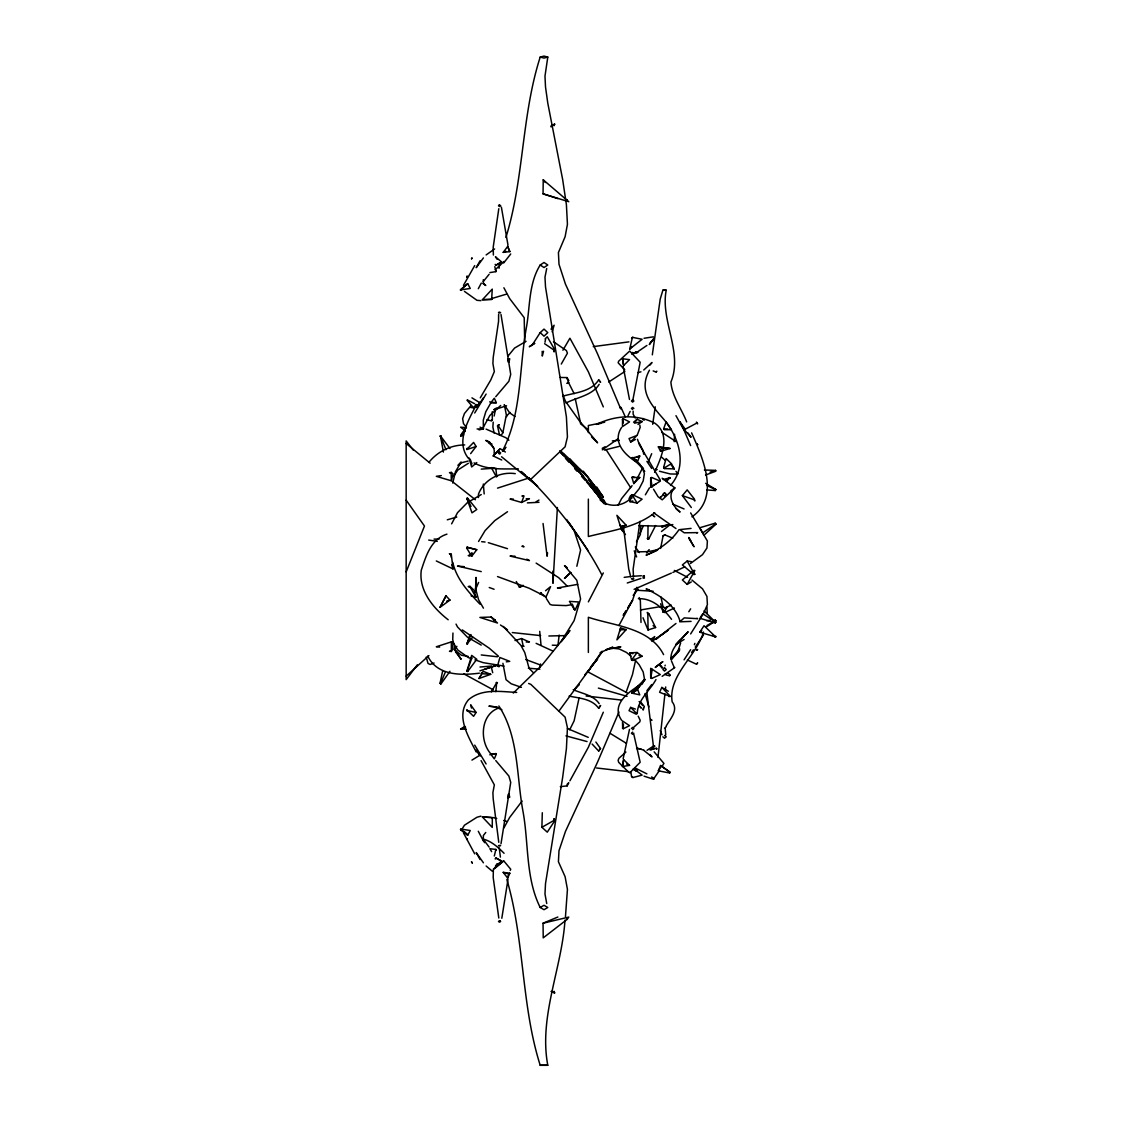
<?xml version="1.0" encoding="UTF-8"?>
<svg xmlns="http://www.w3.org/2000/svg" width="1122" height="1122" viewBox="0 0 1122 1122"><rect width="100%" height="100%" fill="white"/><g stroke="black" fill="none" stroke-linecap="round" stroke-linejoin="round"><path stroke-width="1.5" d="M622.514 419.263L622.514 426.57L629.54 421.886L623.285 418.744L622.514 419.263L623.285 418.744M622.514 358.774L623.622 365.534L629.54 359.629L622.514 358.774L623.622 365.534M650.676 487.214L650.676 478.182L651.742 477.509L660.311 481.142L650.676 487.214L656.174 483.75M492.32 818.653L492.249 827.405L482.404 816.998L491.66 817.531L492.32 818.653L491.24 817.517L482.404 816.998M498.771 842.313L493.203 798.906L492.895 792.651L494.339 784.867L481.072 760.618M543.048 193.826L543.23 179.815L568.77 201.708L543.048 193.826L557.872 198.608M567.129 201.189L567.157 199.646M567.157 377.595L567.129 379.096L568.77 380.695L567.157 377.595L560.327 377.469M655.599 525.531L648.74 538.953L647.843 538.953L648.053 525.531M451.128 650.774L449.473 651.307L451.325 651.489L451.367 641.882L436.304 646.749L439.656 647.099M475.616 592.276L475.994 577.423L475.56 589.387L478.589 582.444M554.647 820.911L554.1 818.779L554.647 820.911L547.284 832.159L541.898 827.293L542.305 812.749M475.644 591.785L475.798 586.554M478.407 497.523L478.505 494.045C484.241 479.346 499.963 471.408 515.264 473.652M452.951 633.032L452.741 639.694L455.49 650.48L461.142 659.301L455.448 651.714M554.058 992.661L554.1 991.329L554.647 992.858L551.014 991.427M466.948 548.462L466.99 547.213L476.78 549.738L471.689 556.288L466.948 548.462L467.706 547.48L476.78 549.738M471.689 556.288L471.815 552.978M637.268 713.143C637.773 699.777 649.876 690.661 655.963 679.595M639.975 521.337L633.131 569.275L633.509 577.059M640.746 526.428L640.353 534.521L636.469 541.814M670.9 659.47C670.353 647.66 681.18 639.821 688.137 631.714L675.963 644.449L684.069 639.47M643.158 708.277L643.158 710.072L644.365 706.551L640.914 702.4M557.396 507.523L552.978 583.314L552.894 571.126M493.203 422.096L492.895 427.033L494.073 432.966M472.741 637.212L466.948 643.916L469.767 635.206M632.962 399.432L640.171 362.238L629.694 351.046L618.643 361.214L618.138 362.799L624.744 369.797M498.799 208.706L493.203 247.191L493.371 255.031M626.104 629.708L621.097 629.723L620.003 630.943L620.592 627.913L626.104 629.708L616.904 639.877L620.592 627.913M494.073 453.358C495.517 447.524 490.202 443.148 485.826 440.385L490.356 442.615M495.812 691.699L496.737 682.527L491.338 691.909M665.22 728.697L665.753 734.924M657.983 757.322L664.939 693.845M665.318 690.409L665.697 686.973M557.943 645.416L559.163 635.066M499.052 268.284L499.627 263.418M547.55 552.809L547.101 556.26L543.062 523.497M633.145 411.157L633.131 414.144L635.234 418.029M655.234 406.809L652.695 424.284M564.997 920.068C561.856 968.496 538.63 1016.56 547.788 1065.283L540.201 1065.283C521.113 1005.06 524.661 940.082 506.849 879.452M565.46 916.744L567.437 889.381L565.109 876.689L558.419 861.738L558.994 850.7L565.46 831.444L597.591 762.006L618.965 711.993M622.514 766.494L623.622 759.608L629.54 765.386L622.514 766.494L623.622 759.608M652.317 354.833L660.227 299.027L662.878 290.205L666.216 290.205C660.185 320.724 683.256 352.546 670.9 382.055C671.994 396.459 681.559 408.674 686.664 421.886M652.205 669.259L650.844 677.842L651.742 678.431L660.311 674.574L650.676 668.319L650.676 677.744L651.742 678.431M508 879.353L501.815 918.259M629.765 348.998L632.387 337.357L642.121 339.265L629.765 348.998L631.868 346.572M508.238 794.362L507.663 797.756L509.739 797.251L508.967 793.997M622.64 728.402L622.514 720.983L629.54 725.668L623.285 728.725L623.383 724.139M505.91 237.457C524.128 178.721 521.421 115.58 540.201 57.082L544.002 56.1L547.788 57.082L544.983 76.156L545.516 86.997L547.788 103.168L562.655 179.492L566.4 204.611L567.437 224.316L565.109 236.714L558.419 252.534L558.994 264.273L565.46 284.132L597.591 353.991L620.718 408.871M540.019 667.253L540.608 663.972M544.983 342.252L545.572 339.195M660.62 548.42L663.088 535.825L664.953 534.913L672.807 538.195M494.157 416.024L495.461 409.502M501.015 843.702L510.72 782.427L508.883 776.045L495.742 760.548M507.663 878.119L508.532 873.968L509.837 873.225L507.663 878.119L503.217 872.369L509.837 873.225M449.964 671.293L441.03 683.831L440.048 683.256L442.741 670.577M579.148 697.66L574.127 720.829L569.71 729.777M489.865 272.59L495.868 271.636L494.816 266.587M635.445 661.096L632.485 674.546L626.02 692.456M502.908 432.503L506.05 416.388L510.173 412.461M576.834 566.259L580.579 550.046L574.127 530.58L566.666 519.486M451.128 473.161L451.325 472.39L449.473 472.671L451.128 473.161L451.367 480.805L436.304 476.331L441.325 475.588M451.367 480.805L453.036 473.863L451.325 472.39M452.741 483.035L455.49 471.647L461.142 462.04L457.888 465.321M660.563 451.282L661.475 447.524L670.086 448.477L660.563 451.282L658.348 446.893L670.086 448.477M623.173 758.612L629.484 729.426M543.553 351.242L542.305 356.067L542.178 351.34M554.647 349.573L554.1 351.691L554.647 349.573L547.284 336.768L545.138 338.816M467.089 448.351L466.766 449.585L476.093 446.5L473.61 442.433L467.369 448.8M513.287 499.052L510.061 499.122L521.576 502.46L524.03 495.952L521.912 495.994L523.175 496.359M674.182 441.661L674.588 434.27M497.523 666.005L499.01 666.58L497.523 666.005L499.893 657.492L509.739 661.349L506.345 661.854M663.649 467.425L666.103 458.519L671.391 463.652L674.28 468.898L664.547 468.561L663.649 467.425L664.547 468.561M629.765 501.576L631.574 495.139L632.934 494.872L642.121 499.178L637.1 503.049L629.765 501.576L632.85 500.973M469.964 555.783L470.174 555.053L468.211 555.6L469.964 555.783L472.025 553.132M649.442 370.19C638.334 390.274 650.62 404.313 663.789 419.333C679.175 437.285 687.954 465.812 670.535 485.419M508.967 362.322L509.739 358.76L507.663 358.83L508.238 362.154M715.654 636.889L704.055 625.711L699.777 632.191L715.654 636.889L712.793 635.361M618.138 505.237L621.602 498.603L632.079 485.672M637.268 435.041L640.171 427.412L639.835 425.126M466.948 670.914L471.689 655.388L476.78 659.273L467.706 671.489L466.948 670.914L467.706 671.489M680.647 642.92L677.814 651.714L679.792 649.007M465.279 430.736L460.623 427.173L466.261 427.706M664.981 665.865L665.22 665.15M694.392 644.729L694.855 643.369M667.632 672.807C672.835 676.271 667.955 676.145 664.785 674.266M551.014 329.167L554.1 325.254L552.192 331.916M636.931 587.269L632.485 600.382L618.993 625.431M546.723 268.523L544.983 277.12L545.516 286.966L566.4 416.893L567.437 436.963L565.109 446.794L530.846 479.276L528.63 478.954L501.562 456.766M494.311 856.002L495.868 849.424L489.865 848.709L491.632 851.626M663.649 428.828L666.103 421.9L671.391 429.698L664.224 429.698L663.649 428.828L667.786 429.067M466.99 671.251L471.997 657.646M642.317 684.027L644.393 678.6L643.187 671.966L639.217 664.799L634.309 659.119M706.636 489.879L715.205 490.552L715.654 489.388L705.654 483.33M440.048 607.325L445.981 595.81L449.964 600.06L440.048 607.325L445.981 595.81M598.671 708.305L600.522 705.556L598.671 708.305C592.079 698.824 579.443 698.235 569.106 696.117M406.164 571.883L424.467 526.036L406.164 500.16M554.647 124.177L554.1 125.552L554.647 124.177L550.972 126.856M648.095 462.376L651.686 453.681M479.038 678.487L483.189 671.335L490.693 674.322L479.038 678.487L480.693 675.626M632.401 458.014L639.75 456.037L637.633 461.128L632.64 457.453M645.36 494.802L649.442 487.874M658.348 770.814L660.563 765.513L670.086 772.231L669.61 772.974L658.348 770.814L661.475 765.849M669.61 772.974L669.946 772.174L660.563 765.513M483.386 427.187L489.837 415.505L500.678 405.477M440.427 683.719L445.364 672.008M490.637 753.998L496.345 754.054L494.311 758.907L490.637 753.998L489.865 754.854M603.313 712.232L588.363 747.28L569.92 780.814M621.602 427.412C611.224 442.867 626.707 456.935 639.638 463.849M466.948 643.916L471.002 634.561M632.64 352.42L631.981 353.22L638.32 351.915M540.65 594.225L541.337 592.654L540.019 593.734L545.993 597.1L550.579 586.638L545.558 590.747M510.23 870.377L510.72 869.241L503.694 860.798L493.371 869.115L493.203 877.572L498.799 918.02M699.777 618.208L715.205 622.948L715.654 622.289L704.055 610.915M639.877 533.721L643.187 526.246M630.157 411.395L627.913 415.939M575.348 609.569L578.784 601.981L569.457 601.378L574.324 609.498L575.348 609.569L574.324 609.498M661.826 687.407L659.596 692.274L670.465 696.496L661.826 687.407L668.319 691.25M669.161 696.65L669.497 695.921M654.603 472.348C661.293 457.65 671.573 434.859 654.743 423.148C636.314 413.709 614.702 415.491 596.497 424.411L601.238 423.246M630.648 707.393L629.035 710.661L636.006 714.111L636.959 713.873L630.648 707.393L635.389 709.062M703.48 632.065C696.496 656.272 668.025 675.29 672.162 701.783C678.838 710.156 670.283 718.725 666.216 725.976M637.815 477.341L642.317 468.407M652.177 641.475L654.757 636.553L650.451 639.624M567.157 785.877L568.77 782.749L567.129 784.292L567.157 785.877L560.327 786.662M588.363 601.855L603.313 572.949M630.648 495.545L629.035 498.673L631.826 498.392M451.619 523.848L457.524 512.67L467.369 502.642L481.24 494.564M687.183 584.38L694.855 570.509L693.873 570.299L682.386 579.976L687.183 584.38L691.334 581.911M478.295 288.719L481.296 283.123M474.704 412.98L486.121 394.074M460.623 829.789L461.016 829.074L470.258 830.504L467.678 835.315L460.623 829.789L461.016 829.074M463.47 285.339L474.704 265.591M540.201 265.016L544.002 267.527L547.788 265.016L544.002 262.492L540.201 265.016C528.476 283.684 530.187 307.148 526.288 328.073C518.967 368.731 521.954 413.822 502.46 450.974M476.191 405.182C468.098 420.806 455.42 441.984 468.421 458.351M503.89 827.938L509.654 817.461L522.123 801.038M540.201 332.631L544.002 336.179L547.788 332.631L544.002 329.097L540.201 332.631L531.898 345.52M480.048 260.795L476.191 267.695L483.428 257.906M490.286 403.85L485.812 411.718L483.287 420.147L483.386 428.856M451.325 651.489L453.036 648.446L451.367 641.882M507.943 356.151L514.535 348.101L526.064 341.326M599.176 384.341C592.135 395.575 576.989 397.272 566.007 403.022M562.907 350.246L569.92 338.227L588.363 371.803L603.313 406.893M561.28 364.061L567.437 353.178L566.4 350.569L553.441 341.705M480.286 397.819L490.763 380.007L494.339 371.62L492.895 363.528L493.203 357.497L498.561 321.341L498.631 314.23M715.205 622.948L715.836 621.854M495.868 271.636L496.345 270.809M478.575 541.463L485.055 530.664L494.83 520.58L507.509 511.716M491.66 299.364L492.249 289.125L482.404 299.714L491.66 299.364L482.404 299.714M660.62 603.748L663.088 612.163L664.196 611.883L667.422 606.567M715.654 620.929L715.205 619.765L715.654 620.929L705.654 627.338M623.369 615.277L626.104 610.803L623.285 615.151M561 641.826L574.127 620.592L580.579 598.98L576.834 580.298L564.478 565.6L567.227 567.746M669.61 675.823L670.086 675.065M592.037 665.332L588.363 671.237L601.995 651.265M631.574 660.115L637.1 652.513L642.121 656.244L632.934 660.493L631.574 660.115L629.765 652.864L637.1 652.513M462.643 828.106L464.452 825.203L476.948 817.251L480.917 816.171M501.548 861.051L495.826 857.937L495.209 858.947L496.12 858.148L501.548 861.051L495.405 866.38L497.074 863.702M688.81 611.742L690.647 608.839M690.647 633.916L703.48 613.538L707.393 604.674L706.944 596.427L702.512 588.826L691.937 580.032M644.042 776.158L653.397 779.215L659.484 770.449M662.148 766.228L663.915 763.409L654.154 751.866M467.089 710.997L466.766 709.735L473.61 716.299L476.093 712.456L470.651 704.784L471.506 708.08M460.441 289.939L467.678 283.642L470.258 288.452L460.441 289.939L467.678 283.642M684.069 659.834L690.647 649.68M602.346 651.742L558.994 711.053M715.205 637.226L715.836 636.258M635.262 421.984L637.1 419.249L642.121 421.606L637.997 424.467M471.955 397.847L480.048 402.854L483.428 397.819M691.559 652.569L693.396 649.862M695.233 647.156L703.48 634.982M700.535 617.1L702.807 613.762L715.654 622.289M453.442 476.471L457.846 470.034L468.351 463.274M631.981 477.509L639.75 477.495L633.776 483.596L631.981 477.509L632.64 476.836M633.776 483.596L637.633 478L639.75 477.495M710.058 472.124L715.654 470.384L704.406 469.978M463.652 434.817C455.911 439.684 465.798 428.688 466.486 427.033M567.157 919.367L568.77 917.081L543.048 923.21L543.23 937.852L567.157 919.367L567.129 917.754M696.916 663.887L697.66 662.85L696.425 664.224L687.421 660.002M633.187 595.389L637.282 589.821M467.369 399.923L474.634 403.738M470.651 407.454L473.61 407.833L476.093 404.495M592.121 744.054L598.671 751.053L600.522 748.57L595.88 742.035M503.217 252.366L507.663 246.419L509.837 251.623L503.217 252.366L505.882 251.3M598.671 751.053L599.218 750.323M599.975 749.3L600.522 748.57M417.342 664.827L406.164 679.609L406.164 440.918L413.275 450.132M644.757 679.287L637.815 688.417L644.884 679.806M679.034 649.4L671.643 659.147L679.553 650.423M470.651 453.625L476.093 446.5M651.686 341.27L649.61 344.005L654.154 338.157L649.273 344.524M490.637 403.008L494.311 398.212L496.345 402.714L490.637 403.008L489.865 401.634M679.006 529.64C671.096 541.379 659.049 549.78 646.09 555.152L656.693 550.678M562.08 640.69L569.92 630.508L542.249 664.813L513.287 693.087M480.328 401.844L476.191 407.216L480.048 402.854M646.538 552.964L649.161 549.598M650.017 365.029L651.994 362.49L643.776 369.98M656.272 371.915L656.819 371.214L655.907 372.027L653.186 370.891M503.694 262.955L510.72 253.979M646.889 690.675L651.686 684.574M485.77 832.482L483.386 835.455L483.287 839.859L484.55 842.692M497.523 425.925L499.01 424.845L497.523 425.925L499.556 435.14M500.903 435.42L502.937 432.882L497.986 425.35M483.245 281.58L489.108 274.301M464.971 726.313L460.623 729.076L465.63 727.28M584.814 674.869L589.078 669.582M591.196 666.945L597.591 659.035L590.873 666.819M633.327 495.896L639.217 488.673L643.187 480.959L644.393 473.652L642.317 467.467M598.671 379.853L600.522 382.181L598.671 379.853C591.084 391.999 575.053 392.574 562.613 396.234M715.205 490.552L715.654 489.388M516.288 581.547L519.43 587.241L523.133 585.319M651.279 749.538L654.435 745.765L654.757 746.425L654.042 745.681L647.057 750.309M682.386 495.615L687.183 489.893L694.392 499.038L694.855 500.973L693.873 499.669L682.386 495.615L691.334 507.523M454.059 649.624L456.864 646.328M644.421 679.82L632.079 692.204L644.912 679.652M634.743 593.061L638.109 589.19M654.042 516.541L654.757 516.695L651.658 514.563M495.742 396.711L508.883 381.242L510.72 374.355L501.015 314.525M630.648 442.04L636.959 435.434L629.035 438.548L630.648 442.04L635.389 439.515M491.366 754.545L495.952 753.521M491.24 299.434L492.32 298.27M636.006 770.8L636.959 769.958L636.006 770.8L633.215 769.369M460.623 435.897L465.321 430.974M501.744 460.034L493.203 455.925L499.458 449.403M493.203 455.925L500.132 448.646L505.377 452.012M504.058 261.468L495.307 269.673M675.963 644.449L680.072 640.241M486.822 419.88L491.24 420.722L492.32 419.923L492.249 411.718M503.624 449.74L506.008 447.327M574.464 689.245L579.261 684.406L575.572 688.067M428.856 462.376C437.636 451.479 450.707 445.013 464.718 444.929M670.942 658.53L679.301 650.199M502.838 450.904L505.265 448.505M570.663 572.332L564.478 578.405L570.803 572.613M470.679 406.024L464.452 413.499L462.643 418.674L463.47 423.597L466.261 427.061M631.42 728.529L632.64 727.365L633.86 728.529L632.64 729.679M629.694 772.876L640.171 762.301L633.86 734.489M443.414 452.082L440.427 435.869L449.964 448.548M661.139 496.639L660.227 497.481L662.611 495.433M715.836 524.297L704.055 535.138L699.777 527.747L715.205 523.189L715.836 524.297L715.205 523.189M406.164 676.131L428.927 655.585M666.398 481.506L669.946 477.734L663.186 479.557M633.86 727.154L639.835 721.811L640.171 720.226L638.194 716.173M632.64 732.133L631.42 733.227L632.64 734.307L633.86 733.227M625.894 752.077L618.965 758.262L618.138 760.267L618.643 762.287L628.418 771.978M696.916 618.292L697.66 618.685L684.252 617.885L679.806 621.812L691.068 621.392M458.8 465.069L461.423 462.769L468.169 461.058M476.78 462.559L471.689 466.962L468.842 457.692M633.565 422.237L637.1 419.249M494.339 868.807L503.624 861.023M602.304 449.838L618.152 438.744M632.163 496.85C624.07 506.288 609.695 508.448 600.102 499.949M691.334 561.687L687.183 561.014L682.386 564.955L693.873 574.52L694.855 574.169L693.873 574.52M664.547 728.164L666.216 726.79M631.574 338.297L632.934 337.231M675.963 623.467L655.837 639.33L658.53 637.324M661.475 531.505L670.086 524.745M640.971 684.266C629.133 691.657 610.438 704.406 621.602 720.226M631.574 495.139L632.934 494.872M492.867 402.363L496.345 402.714M670.914 490.875L674.855 487.874L662.148 478.196M491.24 420.722L492.32 419.923M661.223 635.318L667.955 630.298L652.289 641.167M608.685 382.027L624.884 371.48M486.121 254.946L494.62 248.972M646.889 345.464L636.581 352.532M699.777 632.191L701.797 630.704M654.743 512.782C635.767 527.635 611.041 530.692 588.363 536.512L588.363 499.122M466.99 498.827L467.706 498.322L476.78 509.514L471.997 512.824L466.99 498.827L467.706 498.322M662.148 676.342L674.855 667.52M702.807 532.81L715.654 523.946M631.981 693.158L637.633 689.553L639.75 694.855L631.981 693.158L637.633 689.553M633.453 353.949L636.244 352.112L636.959 352.981L636.006 352.084L631.826 354.159M696.916 533.09L697.66 532.613L684.252 532.81L679.806 529.598L691.068 528.406M534.675 343.332L529.289 346.74L534.577 343.416M664.953 534.913L663.088 535.825M651.742 477.509L650.676 478.182L652.205 487.046M501.548 261.903L496.12 265.157L495.209 264.385L495.826 265.325L501.548 261.903L495.405 256.742L497.074 259.224M471.955 760.099L480.048 755.12L476.191 750.253L480.328 755.905M493.975 409.544L496.653 407.917M536.134 501.772L538.981 500.047M664.224 467.986L671.391 463.652M567.129 383.401L568.77 382.448L567.157 383.135M690.479 563.496L702.512 554.647L706.944 548.013L707.393 541.028L690.647 512.922M540.201 907.488L544.002 905.272L547.788 907.488L544.002 909.718L540.201 907.488C525.334 877.727 528.869 842.538 522.838 810.547C516.443 775.765 518.841 736.607 498.855 705.99M691.937 516.835C720.534 497.074 702.681 457.972 691.615 432.882M541.898 827.293L554.058 820.378M665.921 479.964L669.946 477.734M707 625.501L715.836 620.62M602.234 448.323L605.053 446.78M440.048 436.22L441.03 435.687M684.925 428.772L679.806 421.718L684.252 429.726L696.916 423.022L697.66 423.85L696.425 422.138L696.916 423.022M496.205 476.541L497.425 476.247L496.205 476.541L491.338 467.636L494.325 467.958M551.014 125.902L554.058 124.318M446.935 534.142C430.946 539.177 425.981 556.035 421.269 570.271C418.576 590.537 433.162 608.096 448.183 619.765M521.576 502.46L529.43 498.701L526.204 498.771M672.835 572.486L684.686 566.89M663.088 612.163L664.953 612.472L674.392 608.04M660.97 596.988L663.088 607.086L664.953 607.872L671.237 605.123M600.102 652.667L612.752 647.142L606.104 649.694L620.845 646.847L612.416 648.193L619.162 648.923L626.357 652.387L631.013 656.118M494.003 409.782L506.555 405.771M671.349 573.118L634.112 589.316M543.048 923.21L557.872 917.025M479.907 670.83L497.495 665.037L484.704 669.259M627.268 582.991L640.914 578.461M662.134 527.144L668.389 524.773M705.528 475.027L715.836 471.226L715.654 470.384M434.046 663.046L430.119 664.476L428.029 663.439L426.234 657.113M481.043 673.621L490.693 674.322M636.763 457.075L639.75 456.037M446.696 601.168L449.964 600.06M648.053 630.003L647.843 613.93L648.74 613.636L655.599 627.521L648.053 630.003L643.004 617.759M529.065 477.944L497.523 488.126M661.573 526.709L666.398 525.18M506.555 294.118L492.642 298.284M626.104 525.18L620.592 526.849L626.104 525.18L616.904 515.321L620.592 526.849M514.998 640.55L521.576 638.558L529.43 641.994L526.204 641.994M523.175 645.921L521.912 646.3L524.03 646.3L523.175 645.921L521.576 638.558M499.262 707.842C480.945 713.606 479.122 739.763 490.286 753.227M447.285 519.809L456.766 517.074M650.101 750.043L656.272 748.276L656.819 748.935L656.272 748.276M604.407 450.09L619.049 446.416M630.802 771.908L631.574 776.494L632.934 777.532L642.121 775.12L633.888 768.893M547.788 57.082L544.002 58.064L540.201 57.082M479.08 429.922L483.428 428.8L480.048 427.145M638.039 372.56L640.971 371.817M644.042 338.269L653.397 336.838M634.463 423.19L642.121 421.606M604.688 422.223L588.363 425.519L588.363 432.601M657.885 549.724L648.404 551.603L637.296 551.87M628.923 341.859L593.243 346.628M640.466 609.975L659.456 606.792M577.662 584.366L557.438 587.97L560.902 588.096M540.201 1065.283L547.788 1065.283M571.645 604.702L566.105 605.6L552.262 605.095L550.103 604.435L546.344 598.545M624.183 577.353L630.522 576.54M475.938 597.227L474.073 590.27L469.964 586.343L468.211 586.554L470.174 587.101L475.938 597.227L471.072 595.852M672.835 524.591L659.96 526.134L638.6 525.587M527.396 502.894L539.009 502.291M499.332 845.567L498.491 845.651L500.636 845.525L499.795 845.623M706.636 620.69L710.058 620.326M621.097 407.567L620.003 407.581L621.097 407.567L625.389 417.089M632.107 576.329L641.363 575.74M479.36 673.172C460.876 675.542 437.075 675.682 427.777 656.09M565.712 635.599L548.882 635.992M612.36 440.904L619.302 440.301M480.006 667.015L491.702 666.047M666.216 290.205L662.878 290.205M481.24 469.122L492.642 468.323M491.156 617.044L479.907 617.423L497.495 623.019L491.156 617.044L495.363 620.312L493.428 619.695L494.662 619.653M477.088 428.983L483.428 428.8M519.43 587.241L520.72 587.241M518.392 468.912C503.512 468.744 487.579 470.342 474.059 462.881M637.296 590.284L653.144 591.238M434.018 539.093L439.039 539.121M460.623 729.076L466.261 729.16M676.875 474.087L670.311 473.975L659.456 471.226M514.998 556.203L510.061 556.077L529.43 560.593L526.807 559.177M552.262 645.192L557.718 645.332M540.65 635.613L512.319 632.556M638.376 598.727C652.387 597.97 663.705 608.839 671.545 619.316M540.019 593.734L541.8 593.833L545.993 597.1M516.695 692.414C500.566 691.643 481.717 688.291 468.421 699.833C455.266 715.71 468.407 736.649 476.191 751.936M596.497 767.981L628.923 771.726M528.35 668.207L539.878 669.161M480.917 300.64L476.948 300.303L464.452 291.383M481.661 541.702L485.055 542.01M464.326 566.68L457.524 566.049L481.24 571.603M636.581 748.542L640.971 748.949M504.058 666.075L483.259 662.667L474.971 659.848M497.312 707.056L488.897 706.159L495.307 706.902L501.857 709.749M481.24 654.953L497.523 656.791M586.091 695.991L621.041 700.03M428.702 540.075L437.257 541.365M451.325 554.591L449.473 553.707L451.325 554.591L453.036 568.952L436.304 560.958M468.169 656.384L461.423 655.234L454.859 650.199M496.205 682.555L497.425 682.765L496.737 682.527M658.348 446.893L661.475 447.524M488.308 542.669L507.509 548.686M632.401 476.892L635.024 477.439M467.369 710.577L476.093 712.456M565.965 735.878L587.03 741.558M663.088 607.086L664.953 607.872M492.642 817.461L496.723 818.499M649.428 589.849L646.09 588.98C660.213 595.291 675.5 605.585 679.988 621.111M489.108 443.316L491.997 444.074M629.765 652.864L632.85 653.705M639.035 655.402L642.121 656.244M525.755 659.526L540.243 664.925M627.072 696.341L598.377 688.095M503.217 872.369L507.2 873.575M503.708 820.477L506.555 821.346M636.847 747.967L644.042 750.239M648.74 538.953L647.226 538.448L647.843 538.953M471.661 658.712L468.351 657.59L457.846 650.059L452.559 641.784M497.523 576.568L529.065 588.208L540.243 593.79M482.74 838.961C491.31 841.037 498.028 847.152 504.058 853.281M521.407 687.337L511.197 683.789L506.05 679.694L502.908 663.312M573.23 689.679C581.995 693.634 593.496 695.079 599.176 703.634M466.99 547.213L467.706 547.48M489.234 587.507L494.087 589.26M481.506 672.835L482.334 673.172M567.452 728.543L588.251 737.364M528.63 683.452L530.846 684.364L565.109 717.154L567.437 727.757L566.4 748.753L562.655 777.35L545.516 883.533L544.983 893.968L546.723 903.533M684.069 508.953L672.751 504.101M536.134 643.355L553.132 651.181M626.735 764.124L629.54 765.386M635.122 767.981L646.889 773.857M551.701 991.469L554.647 992.858M707 485.574L715.836 489.781M486.121 429.123L505.868 437.734L508.883 440.259M528.63 478.954L537.55 486.275L531.477 480.202M674.322 570.439L687.59 577.311M463.737 673.803L493.259 689.862M627.268 692.905L588.026 671.952M626.23 743.241L610.045 733.297M481.24 645.094L467.369 637.128L457.524 626.974L456.037 624.098M661.714 432.208L675.963 441.577M440.048 683.256L441.03 683.831M536.134 563.104L558.7 577.69L567.213 586.147M460.441 829.467L465.279 832.426M462.292 629.919L489.332 648.264L498.491 656.23M622.514 728.206L623.285 728.725M466.99 643.285L467.706 643.762M544.605 343.697L554.058 350.134M500.468 624.996L507.509 629.807M514.942 416.514L509.654 412.84L504.171 404.705M653.705 512.824L675.963 528.546M482.993 283.515L485.77 285.493L483.386 283.347L483.287 279.729M633.453 768.64L636.244 770.716M661.223 666.384L659.231 664.883L662.611 667.464M631.574 776.494L632.934 777.532M580.467 423.765L588.363 429.838M664.196 611.883L664.953 612.472M648.74 613.636L647.226 612.458L647.843 613.93M653.088 625.571L655.599 627.521M475.405 499.753L452.783 481.913M637.633 461.128L631.981 457.678L643.187 468.87M560.509 451.605L564.534 454.789M643.776 750.366L651.994 756.887L650.017 754.503M651.686 776.915L654.154 778.906M406.164 443.513L430.133 463.204M676.033 508.701L680.072 512.039C672.934 506.779 666.65 494.9 674.855 487.874L662.218 499.809L658.081 496.709L653.523 489.22M664.547 735.457L666.216 736.831L664.547 738.206L662.878 736.831M633.86 408.464L632.64 407.44L631.42 408.464L632.64 409.488M486.121 866.002L492.179 871.121M560.243 451.998L579.261 471.997L604.59 503.806M560.383 451.942L565.46 456.5L560.06 450.932M521.071 471.478L537.55 486.275M661.714 457.215L665.458 460.581M521.211 471.633L525.068 475.097M527.635 477.411L530.201 479.711M560.215 450.623L569.92 459.417L597.591 494.297L587.269 482.74M639.133 701.531L642.78 705.542M493.961 448.183L488.21 441.381M639.554 706.173L641.265 707.814M575.572 468.421L579.261 471.997L566.091 458.099M591.575 436.935L597.591 442.853L579.261 420.68L565.46 401.241L562.879 394.93M503.273 626.427L520.846 645.29L524.773 652.583L529.107 668.375L533.553 672.849M579.878 469.305L588.363 477.762L603.313 497.2L596.722 487.018M569.92 459.038L588.363 477.762M560.102 451.773L563.693 455.574M528.981 477.972C557.55 506.527 582.781 538.686 601.644 574.478M509.837 251.623L507.663 246.419M639.105 705.906L641.069 707.996M620.003 525.124L621.097 526.302M480.006 604.197C468.519 592.135 456.444 579.05 452.741 562.29M684.252 429.726L691.068 437.243L687.996 433.008M565.488 458.337L568.924 462.194M574.66 468.617L576.946 471.184M581.533 476.317L584.969 480.174M496.345 850.224L495.868 849.424M643.495 468.716L637.815 462.292L644.757 471.45M467.089 400.288L473.61 407.833M675.963 471.352L677.983 473.835M671.222 464.999L674.28 468.898M660.227 665.542L662.008 668.109M543.23 179.815L545.32 182.507M583.3 471.198L603.313 497.2M569.92 459.417L591.14 487.004M593.258 489.767L595.389 492.53M597.507 495.293L603.874 503.568M644.294 420.119L643.088 418.506L643.158 419.894M483.245 839.144L489.108 847.096M635.304 546.975L639.344 552.585M483.428 862.804L476.191 852.58L480.048 859.522M605.894 504.479L588.363 478.884L603.706 502.305M568.896 522.572L588.363 551.014M646.889 461.352L651.686 468.449M486.121 763.97L474.704 745.134M620.971 528.63L622.892 531.562M669.61 477.467L670.086 478.182M606.132 449.712L630.606 487.565M603.313 499.374L606.048 503.764M620.634 527.172L623.369 531.562M688.81 537.494L690.647 540.481M621.013 527.368L625.431 534.605M632.387 495.307L637.1 503.049M688.908 538.209L694.027 546.765L689.006 538.111M483.442 608.152L478.575 599.765L475.504 588.349M474.704 853.856L463.47 832.903M675.963 415.659L684.069 430.287L690.647 445.574M466.486 833.169L467.678 835.315M687.183 561.014L694.392 574.085M460.623 289.658L461.016 290.388M503.89 287.765L509.654 298.578L524.198 317.694L524.689 342.028M478.295 831.262L483.554 841.248M639.217 443.218L643.187 450.792L643.677 454.228M660.339 480.16L639.54 445.069L637.45 439.263M567.9 381.284L574.127 393.654M466.948 498.07L471.002 506.443M663.593 654.631C649.792 627.507 614.239 625.936 588.363 617.282L588.363 652.471M660.227 730.59L662.008 734.77M671.391 660.746L674.28 667.604M648.867 706.86L645.024 693.578M572.318 604.099L574.632 609.807M440.427 435.869L445.981 449.712M470.118 459.08L471.997 463.891M634.253 550.804L636.623 556.947M639.175 597.563L640.353 600.677L641.013 622.458M629.484 399.46L623.173 366.628M630.788 576.96L628.755 569.078L623.411 526.625M501.38 207.107L508 245.227M451.787 564.773L453.036 568.952M484.185 493.932L483.316 484.031M469.964 586.343L470.174 587.101M491.156 666.496L492.712 672.723M575.207 398.576L580.579 423.204M506.681 416.669L504.479 405.351M622.64 419.011L623.383 422.98M499.248 847.952L500.398 857.096M646.861 692.512L653.761 748.851M495.812 468.126L496.737 476.612M539.724 631.377L541.028 645.192M706.944 607.03L707.211 613.748M451.128 553.973L451.212 557.115M467.089 276.222L466.766 277.246L467.089 276.222M471.955 258.06L471.535 258.817L471.955 258.06M632.485 600.382L627.927 607.829L632.485 600.382M499.332 451.998L498.491 453.274L499.795 454.087L500.636 452.811L499.332 451.998M696.916 649.568L696.425 650.227L697.66 649.61L696.916 649.568M656.272 679.75L656.272 679.75M499.332 204.919L498.491 205.859L499.795 206.546L500.636 205.592L499.332 204.919M664.547 492.712L662.878 494.353L664.547 495.994L666.216 494.353L664.547 492.712M664.547 667.87L662.878 669.469L664.547 671.082L666.216 669.469L664.547 667.87M656.763 666.033L655.234 667.45L662.864 661.629L656.763 666.033M632.64 399.881L631.42 401.003L632.64 402.111L633.86 401.003L632.64 399.881M499.795 920.713L498.491 921.344L499.332 922.186L500.636 921.555L499.795 920.713M467.369 839.663L466.766 838.667L467.369 839.663M632.64 578.545L631.42 578.798L633.86 578.798L632.64 578.545M656.819 469.655L655.907 469.248L656.819 469.655M499.795 312.449L498.491 312.491L500.636 312.673L499.795 312.449M644.294 575.768L643.088 575.81L643.158 578.167L644.365 578.125L644.294 575.768M523.175 546.316L521.912 546.288L524.03 546.779L523.175 546.316M651.742 720.142L650.676 719.44L651.742 720.142M696.916 443.681L697.66 444.747L696.916 443.681M472.334 863.014L471.535 861.892L472.334 863.014"/></g></svg>
